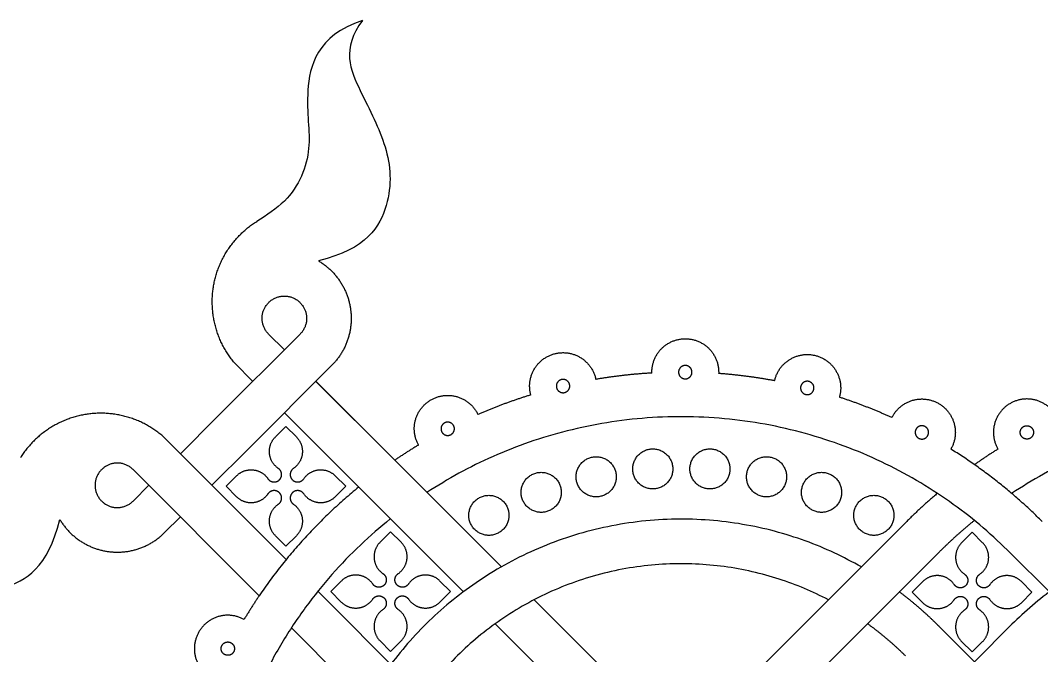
# Model space of a CAD drawing. Header units: millimetres. Extents: x -117 to 119, y -123 to 112.
# Drawn here: x -108.37 to -93.77, y 98.5 to 107.58 of the extents above; entities that cross this region are included whole.
import ezdxf

# ---------------------------------------------------------------- set-up
doc = ezdxf.new("R2010")
doc.units = ezdxf.units.MM
doc.header["$MEASUREMENT"] = 0
doc.layers.add('Layer 03', color=5, linetype='Continuous')

msp = doc.modelspace()

# ---------------------------------------------------------------- linework, layer by layer
at = {"layer": 'Layer 03'}
for p, q in [((-105.567, 101.902), (-104.374, 103.096)), ((-104.824, 103.096), (-104.599, 102.871)), ((-105.314, 102.685), (-105.049, 102.42)), ((-105.117, 101.452), (-103.923, 102.646)), ((-104.148, 102.42), (-103.021, 101.293)), ((-105.567, 101.902), (-106.085, 101.384)), ((-104.599, 101.97), (-102.04, 99.411)), ((-104.727, 101.625), (-104.577, 101.776)), ((-104.577, 101.776), (-104.426, 101.625)), ((-106.35, 101.649), (-104.573, 99.872)), ((-106.761, 101.159), (-104.958, 99.356)), ((-105.433, 100.92), (-105.282, 101.07)), ((-103.871, 101.07), (-103.721, 100.92)), ((-106.536, 100.934), (-106.761, 100.709)), ((-105.282, 100.769), (-105.433, 100.92)), ((-103.721, 100.92), (-103.871, 100.769)), ((-104.577, 100.064), (-104.727, 100.214)), ((-104.426, 100.214), (-104.577, 100.064)), ((-103.08, 100.271), (-103.23, 100.12)), ((-102.929, 100.12), (-103.08, 100.271)), ((-94.766, 100.262), (-94.917, 100.112)), ((-94.616, 100.112), (-94.766, 100.262)), ((-95.252, 99.965), (-98.473, 96.745)), ((-94.216, 99.965), (-93.661, 99.411)), ((-103.785, 99.565), (-103.936, 99.415)), ((-102.224, 99.415), (-102.374, 99.565)), ((-104.12, 99.419), (-100.41, 95.708)), ((-95.472, 99.557), (-95.622, 99.407)), ((-93.911, 99.407), (-94.061, 99.557)), ((-103.936, 99.415), (-103.785, 99.264)), ((-102.374, 99.264), (-102.224, 99.415)), ((-95.622, 99.407), (-95.472, 99.256)), ((-94.061, 99.256), (-93.911, 99.407)), ((-104.498, 98.896), (-100.86, 95.258)), ((-101.584, 98.955), (-97.887, 95.258)), ((-95.269, 98.947), (-92.031, 95.708)), ((-94.198, 98.947), (-94.734, 98.411)), ((-103.23, 98.709), (-103.08, 98.559)), ((-103.08, 98.559), (-102.929, 98.709)), ((-94.917, 98.701), (-94.766, 98.551)), ((-94.766, 98.551), (-94.616, 98.701))]:
    msp.add_line(p, q, dxfattribs=at)
for points in [[(-104.145, 102.417), (-101.496, 99.768)], [(-105.117, 101.452), (-105.635, 100.934)], [(-106.085, 100.483), (-106.311, 100.258)], [(-95.702, 100.416), (-98.923, 97.195)], [(-101.026, 99.298), (-97.437, 95.708)]]:
    msp.add_lwpolyline(points, dxfattribs=at)
msp.add_open_spline([(-103.481, 107.582), (-104.137, 107.368), (-104.342, 106.477), (-104.17, 105.776), (-104.44, 105.062), (-104.852, 104.797), (-104.994, 104.707)], degree=3, knots=[0, 0, 0, 0, 3.676102, 7.352205, 11.028307, 12.943154, 12.943154, 12.943154, 12.943154], dxfattribs=at)
for points in [[(-103.481, 107.582), (-103.79, 107.177), (-103.516, 106.556), (-103.1, 105.778), (-103.037, 104.963), (-103.421, 104.31), (-104.112, 104.144)], [(-111.247, 99.816), (-110.842, 100.125), (-110.221, 99.851), (-109.443, 99.435), (-108.628, 99.372), (-107.975, 99.756), (-107.809, 100.447)]]:
    msp.add_open_spline(points, degree=3, dxfattribs=at)
for points, weights, knots in [([(-105.314, 102.685), (-105.709, 103.159), (-105.613, 103.769), (-105.516, 104.378), (-104.994, 104.707)], [1, 0.910628099152, 1, 0.910628099152, 1], [0, 0, 0, 3.637903, 3.637903, 7.275806, 7.275806, 7.275806]), ([(-104.112, 104.144), (-103.709, 103.905), (-103.651, 103.441), (-103.592, 102.977), (-103.923, 102.646)], [1, 0.898026434801, 1, 0.898026434801, 1], [4.46105, 4.46105, 4.46105, 5.372117, 5.372117, 6.283184, 6.283184, 6.283184]), ([(-104.824, 103.096), (-104.975, 103.247), (-104.893, 103.443), (-104.812, 103.64), (-104.599, 103.64), (-104.386, 103.64), (-104.305, 103.443), (-104.223, 103.247), (-104.374, 103.096)], [1, 0.831469612303, 1, 0.831469612303, 1, 0.831469612303, 1, 0.831469612303, 1], [1.570793, 1.570793, 1.570793, 2.74889, 2.74889, 3.926987, 3.926987, 5.105085, 5.105085, 6.283182, 6.283182, 6.283182]), ([(-99.345, 102.54), (-99.35, 102.742), (-99.208, 102.887), (-99.066, 103.031), (-98.864, 103.03), (-98.661, 103.028), (-98.521, 102.882), (-98.382, 102.735), (-98.39, 102.533)], [1, 0.920714702896, 1, 0.920714702896, 1, 0.920714702896, 1, 0.920714702896, 1], [11.743299, 11.743299, 11.743299, 12.945964, 12.945964, 14.148629, 14.148629, 15.351294, 15.351294, 16.553959, 16.553959, 16.553959]), ([(-101.075, 102.227), (-101.129, 102.423), (-101.025, 102.597), (-100.922, 102.771), (-100.725, 102.818), (-100.528, 102.865), (-100.358, 102.756), (-100.187, 102.647), (-100.146, 102.449)], [1, 0.920714702896, 1, 0.920714702896, 1, 0.920714702896, 1, 0.920714702896, 1], [1.956034, 1.956034, 1.956034, 3.158699, 3.158699, 4.361364, 4.361364, 5.564029, 5.564029, 6.766694, 6.766694, 6.766694]), ([(-97.59, 102.429), (-97.547, 102.627), (-97.374, 102.733), (-97.202, 102.84), (-97.006, 102.79), (-96.809, 102.74), (-96.709, 102.564), (-96.608, 102.388), (-96.664, 102.194)], [1, 0.920714702896, 1, 0.920714702896, 1, 0.920714702896, 1, 0.920714702896, 1], [2.681009, 2.681009, 2.681009, 3.883674, 3.883674, 5.086339, 5.086339, 6.289004, 6.289004, 7.491669, 7.491669, 7.491669]), ([(-98.867, 102.456), (-98.963, 102.456), (-98.963, 102.552), (-98.963, 102.648), (-98.867, 102.648), (-98.772, 102.648), (-98.772, 102.552), (-98.772, 102.456), (-98.867, 102.456)], [1, 0.707106781187, 1, 0.707106781187, 1, 0.707106781187, 1, 0.707106781187, 1], [0, 0, 0, 2.356194, 2.356194, 4.712389, 4.712389, 7.068583, 7.068583, 9.424778, 9.424778, 9.424778]), ([(-100.614, 102.258), (-100.71, 102.258), (-100.71, 102.353), (-100.71, 102.449), (-100.614, 102.449), (-100.519, 102.449), (-100.519, 102.353), (-100.519, 102.258), (-100.614, 102.258)], [1, 0.707106781187, 1, 0.707106781187, 1, 0.707106781187, 1, 0.707106781187, 1], [0, 0, 0, 2.356194, 2.356194, 4.712389, 4.712389, 7.068583, 7.068583, 9.424778, 9.424778, 9.424778]), ([(-97.123, 102.231), (-97.219, 102.231), (-97.219, 102.327), (-97.219, 102.422), (-97.123, 102.422), (-97.028, 102.422), (-97.028, 102.327), (-97.028, 102.231), (-97.123, 102.231)], [1, 0.707106781187, 1, 0.707106781187, 1, 0.707106781187, 1, 0.707106781187, 1], [0, 0, 0, 2.356194, 2.356194, 4.712389, 4.712389, 7.068583, 7.068583, 9.424778, 9.424778, 9.424778]), ([(-102.681, 101.51), (-102.779, 101.687), (-102.721, 101.881), (-102.662, 102.074), (-102.482, 102.167), (-102.302, 102.26), (-102.11, 102.195), (-101.918, 102.13), (-101.832, 101.947)], [1, 0.920714702896, 1, 0.920714702896, 1, 0.920714702896, 1, 0.920714702896, 1], [1.593547, 1.593547, 1.593547, 2.796212, 2.796212, 3.998877, 3.998877, 5.201542, 5.201542, 6.404207, 6.404207, 6.404207]), ([(-95.913, 101.902), (-95.823, 102.084), (-95.63, 102.146), (-95.437, 102.207), (-95.259, 102.112), (-95.08, 102.016), (-95.025, 101.822), (-94.969, 101.627), (-95.07, 101.452)], [1, 0.920714702896, 1, 0.920714702896, 1, 0.920714702896, 1, 0.920714702896, 1], [3.043496, 3.043496, 3.043496, 4.246161, 4.246161, 5.448826, 5.448826, 6.651491, 6.651491, 7.854156, 7.854156, 7.854156]), ([(-93.555, 101.902), (-93.645, 102.084), (-93.837, 102.146), (-94.03, 102.207), (-94.209, 102.112), (-94.387, 102.016), (-94.443, 101.822), (-94.499, 101.627), (-94.397, 101.452)], [1, 0.920714702896, 1, 0.920714702896, 1, 0.920714702896, 1, 0.920714702896, 1], [3.043496, 3.043496, 3.043496, 4.246161, 4.246161, 5.448826, 5.448826, 6.651491, 6.651491, 7.854156, 7.854156, 7.854156]), ([(-106.35, 101.649), (-106.824, 102.044), (-107.434, 101.948), (-108.043, 101.851), (-108.372, 101.329)], [1, 0.910628099152, 1, 0.910628099152, 1], [0, 0, 0, 3.637903, 3.637903, 7.275806, 7.275806, 7.275806]), ([(-102.263, 101.647), (-102.359, 101.647), (-102.359, 101.742), (-102.359, 101.838), (-102.263, 101.838), (-102.168, 101.838), (-102.168, 101.742), (-102.168, 101.647), (-102.263, 101.647)], [1, 0.707106781187, 1, 0.707106781187, 1, 0.707106781187, 1, 0.707106781187, 1], [0, 0, 0, 2.356194, 2.356194, 4.712389, 4.712389, 7.068583, 7.068583, 9.424778, 9.424778, 9.424778]), ([(-95.484, 101.595), (-95.58, 101.595), (-95.58, 101.691), (-95.58, 101.786), (-95.484, 101.786), (-95.389, 101.786), (-95.389, 101.691), (-95.389, 101.595), (-95.484, 101.595)], [1, 0.707106781187, 1, 0.707106781187, 1, 0.707106781187, 1, 0.707106781187, 1], [0, 0, 0, 2.356194, 2.356194, 4.712389, 4.712389, 7.068583, 7.068583, 9.424778, 9.424778, 9.424778]), ([(-93.983, 101.595), (-93.888, 101.595), (-93.888, 101.691), (-93.888, 101.786), (-93.983, 101.786), (-94.079, 101.786), (-94.079, 101.691), (-94.079, 101.595), (-93.983, 101.595)], [1, 0.707106781187, 1, 0.707106781187, 1, 0.707106781187, 1, 0.707106781187, 1], [0, 0, 0, 2.356194, 2.356194, 4.712389, 4.712389, 7.068583, 7.068583, 9.424778, 9.424778, 9.424778]), ([(-104.685, 101.176), (-104.799, 101.253), (-104.812, 101.391), (-104.825, 101.528), (-104.727, 101.625)], [1, 0.904863889332, 1, 0.904863889332, 1], [40.235161, 40.235161, 40.235161, 41.044166, 41.044166, 41.853171, 41.853171, 41.853171]), ([(-104.426, 101.625), (-104.329, 101.528), (-104.342, 101.391), (-104.355, 101.253), (-104.469, 101.176)], [1, 0.904863889332, 1, 0.904863889332, 1], [43.189398, 43.189398, 43.189398, 43.998403, 43.998403, 44.807409, 44.807409, 44.807409]), ([(-100.141, 101.343), (-100.428, 101.343), (-100.428, 101.056), (-100.428, 100.769), (-100.141, 100.769), (-99.854, 100.769), (-99.854, 101.056), (-99.854, 101.343), (-100.141, 101.343)], [1, 0.707106781187, 1, 0.707106781187, 1, 0.707106781187, 1, 0.707106781187, 1], [0, 0, 0, 1.413717, 1.413717, 2.827433, 2.827433, 4.24115, 4.24115, 5.654867, 5.654867, 5.654867]), ([(-99.332, 101.455), (-99.618, 101.455), (-99.618, 101.168), (-99.618, 100.882), (-99.332, 100.882), (-99.045, 100.882), (-99.045, 101.168), (-99.045, 101.455), (-99.332, 101.455)], [1, 0.707106781187, 1, 0.707106781187, 1, 0.707106781187, 1, 0.707106781187, 1], [0, 0, 0, 1.413717, 1.413717, 2.827433, 2.827433, 4.24115, 4.24115, 5.654867, 5.654867, 5.654867]), ([(-98.515, 101.455), (-98.801, 101.455), (-98.801, 101.168), (-98.801, 100.882), (-98.515, 100.882), (-98.228, 100.882), (-98.228, 101.168), (-98.228, 101.455), (-98.515, 101.455)], [1, 0.707106781187, 1, 0.707106781187, 1, 0.707106781187, 1, 0.707106781187, 1], [0, 0, 0, 1.413717, 1.413717, 2.827433, 2.827433, 4.24115, 4.24115, 5.654867, 5.654867, 5.654867]), ([(-97.705, 101.343), (-97.992, 101.343), (-97.992, 101.056), (-97.992, 100.769), (-97.705, 100.769), (-97.419, 100.769), (-97.419, 101.056), (-97.419, 101.343), (-97.705, 101.343)], [1, 0.707106781187, 1, 0.707106781187, 1, 0.707106781187, 1, 0.707106781187, 1], [0, 0, 0, 1.413717, 1.413717, 2.827433, 2.827433, 4.24115, 4.24115, 5.654867, 5.654867, 5.654867]), ([(-106.761, 101.159), (-106.912, 101.31), (-107.108, 101.228), (-107.305, 101.147), (-107.305, 100.934), (-107.305, 100.721), (-107.108, 100.64), (-106.912, 100.558), (-106.761, 100.709)], [1, 0.831469247913, 1, 0.831469247913, 1, 0.831469247913, 1, 0.831469247913, 1], [1.570793, 1.570793, 1.570793, 2.748891, 2.748891, 3.92699, 3.92699, 5.105088, 5.105088, 6.283187, 6.283187, 6.283187]), ([(-104.833, 101.028), (-104.805, 100.987), (-104.755, 100.982), (-104.705, 100.977), (-104.669, 101.013), (-104.634, 101.048), (-104.639, 101.098), (-104.643, 101.148), (-104.685, 101.176)], [1, 0.904841645654, 1, 0.904841645654, 1, 0.904841645654, 1, 0.904841645654, 1], [62.051142, 62.051142, 62.051142, 62.345003, 62.345003, 62.638865, 62.638865, 62.932727, 62.932727, 63.226588, 63.226588, 63.226588]), ([(-104.469, 101.176), (-104.51, 101.148), (-104.515, 101.098), (-104.52, 101.048), (-104.484, 101.013), (-104.449, 100.977), (-104.399, 100.982), (-104.349, 100.987), (-104.321, 101.028)], [1, 0.904841645653, 1, 0.904841645653, 1, 0.904841645653, 1, 0.904841645653, 1], [44.807409, 44.807409, 44.807409, 45.101271, 45.101271, 45.395132, 45.395132, 45.688994, 45.688994, 45.982856, 45.982856, 45.982856]), ([(-105.282, 101.07), (-105.185, 101.168), (-105.047, 101.155), (-104.91, 101.142), (-104.833, 101.028)], [1, 0.904854530768, 1, 0.904854530768, 1], [60.432969, 60.432969, 60.432969, 61.242055, 61.242055, 62.051142, 62.051142, 62.051142]), ([(-104.321, 101.028), (-104.243, 101.142), (-104.106, 101.155), (-103.969, 101.168), (-103.871, 101.07)], [1, 0.904854530768, 1, 0.904854553452, 0.999999954631], [45.982856, 45.982856, 45.982856, 46.791942, 46.791942, 47.601028, 47.601028, 47.601028]), ([(-100.927, 101.12), (-101.214, 101.12), (-101.214, 100.833), (-101.214, 100.547), (-100.927, 100.547), (-100.64, 100.547), (-100.64, 100.833), (-100.64, 101.12), (-100.927, 101.12)], [1, 0.707106781187, 1, 0.707106781187, 1, 0.707106781187, 1, 0.707106781187, 1], [0, 0, 0, 1.413717, 1.413717, 2.827433, 2.827433, 4.24115, 4.24115, 5.654867, 5.654867, 5.654867]), ([(-96.919, 101.12), (-97.206, 101.12), (-97.206, 100.833), (-97.206, 100.547), (-96.919, 100.547), (-96.632, 100.547), (-96.632, 100.833), (-96.632, 101.12), (-96.919, 101.12)], [1, 0.707106781187, 1, 0.707106781187, 1, 0.707106781187, 1, 0.707106781187, 1], [0, 0, 0, 1.413717, 1.413717, 2.827433, 2.827433, 4.24115, 4.24115, 5.654867, 5.654867, 5.654867]), ([(-104.833, 100.812), (-104.91, 100.698), (-105.047, 100.685), (-105.185, 100.672), (-105.282, 100.769)], [0.999999954631, 0.904854553452, 1, 0.904854530768, 1], [57.47857, 57.47857, 57.47857, 58.287656, 58.287656, 59.096742, 59.096742, 59.096742]), ([(-104.685, 100.664), (-104.643, 100.692), (-104.639, 100.742), (-104.634, 100.792), (-104.669, 100.827), (-104.705, 100.863), (-104.755, 100.858), (-104.805, 100.853), (-104.833, 100.812)], [0.999999954625, 0.904841668341, 1, 0.904841645653, 1, 0.904841645653, 1, 0.904841668341, 0.999999954625], [56.303123, 56.303123, 56.303123, 56.596984, 56.596984, 56.890846, 56.890846, 57.184708, 57.184708, 57.47857, 57.47857, 57.47857]), ([(-104.321, 100.812), (-104.349, 100.853), (-104.399, 100.858), (-104.449, 100.863), (-104.484, 100.827), (-104.52, 100.792), (-104.515, 100.742), (-104.51, 100.692), (-104.469, 100.664)], [1, 0.904841645653, 1, 0.904841645653, 1, 0.904841645653, 1, 0.904841645653, 1], [50.555428, 50.555428, 50.555428, 50.849289, 50.849289, 51.143151, 51.143151, 51.437013, 51.437013, 51.730874, 51.730874, 51.730874]), ([(-103.871, 100.769), (-103.969, 100.672), (-104.106, 100.685), (-104.243, 100.698), (-104.321, 100.812)], [0.999999954631, 0.904854553452, 1, 0.904854530768, 1], [48.937255, 48.937255, 48.937255, 49.746341, 49.746341, 50.555428, 50.555428, 50.555428]), ([(-101.675, 100.791), (-101.962, 100.791), (-101.962, 100.505), (-101.962, 100.218), (-101.675, 100.218), (-101.388, 100.218), (-101.388, 100.505), (-101.388, 100.791), (-101.675, 100.791)], [1, 0.707106781187, 1, 0.707106781187, 1, 0.707106781187, 1, 0.707106781187, 1], [0, 0, 0, 1.413717, 1.413717, 2.827433, 2.827433, 4.24115, 4.24115, 5.654867, 5.654867, 5.654867]), ([(-96.171, 100.791), (-96.458, 100.791), (-96.458, 100.505), (-96.458, 100.218), (-96.171, 100.218), (-95.884, 100.218), (-95.884, 100.505), (-95.884, 100.791), (-96.171, 100.791)], [1, 0.707106781187, 1, 0.707106781187, 1, 0.707106781187, 1, 0.707106781187, 1], [0, 0, 0, 1.413717, 1.413717, 2.827433, 2.827433, 4.24115, 4.24115, 5.654867, 5.654867, 5.654867]), ([(-104.727, 100.214), (-104.825, 100.312), (-104.812, 100.449), (-104.799, 100.586), (-104.685, 100.664)], [0.999999954636, 0.904863912014, 1, 0.904863912014, 0.999999954636], [54.685112, 54.685112, 54.685112, 55.494117, 55.494117, 56.303123, 56.303123, 56.303123]), ([(-104.469, 100.664), (-104.355, 100.586), (-104.342, 100.449), (-104.329, 100.312), (-104.426, 100.214)], [1, 0.904863889332, 1, 0.904863889332, 1], [51.730874, 51.730874, 51.730874, 52.53988, 52.53988, 53.348885, 53.348885, 53.348885]), ([(-107.809, 100.447), (-107.57, 100.044), (-107.106, 99.986), (-106.642, 99.927), (-106.311, 100.258)], [1, 0.898026434801, 1, 0.898026434801, 1], [4.46105, 4.46105, 4.46105, 5.372117, 5.372117, 6.283184, 6.283184, 6.283184]), ([(-103.23, 100.12), (-103.328, 100.023), (-103.315, 99.885), (-103.302, 99.748), (-103.188, 99.671)], [1, 0.904863889332, 1, 0.904863889332, 1], [31.693684, 31.693684, 31.693684, 32.50269, 32.50269, 33.311695, 33.311695, 33.311695]), ([(-102.972, 99.671), (-102.858, 99.748), (-102.845, 99.885), (-102.832, 100.023), (-102.929, 100.12)], [1, 0.904863889332, 1, 0.904863889332, 1], [28.739447, 28.739447, 28.739447, 29.548452, 29.548452, 30.357457, 30.357457, 30.357457]), ([(-94.917, 100.112), (-95.014, 100.014), (-95.001, 99.877), (-94.988, 99.74), (-94.874, 99.662)], [1, 0.904863889332, 1, 0.904863889332, 1], [31.693684, 31.693684, 31.693684, 32.50269, 32.50269, 33.311695, 33.311695, 33.311695]), ([(-94.658, 99.662), (-94.544, 99.74), (-94.531, 99.877), (-94.518, 100.014), (-94.616, 100.112)], [1, 0.904863889332, 1, 0.904863889332, 1], [28.739447, 28.739447, 28.739447, 29.548452, 29.548452, 30.357457, 30.357457, 30.357457]), ([(-103.336, 99.523), (-103.413, 99.637), (-103.55, 99.65), (-103.688, 99.663), (-103.785, 99.565)], [1, 0.904854530768, 1, 0.904854530768, 1], [34.487142, 34.487142, 34.487142, 35.296228, 35.296228, 36.105314, 36.105314, 36.105314]), ([(-103.188, 99.671), (-103.146, 99.642), (-103.142, 99.593), (-103.137, 99.543), (-103.172, 99.507), (-103.208, 99.472), (-103.258, 99.477), (-103.307, 99.481), (-103.336, 99.523)], [1, 0.904841645653, 1, 0.904841645653, 1, 0.904841645653, 1, 0.904841645653, 1], [33.311695, 33.311695, 33.311695, 33.605557, 33.605557, 33.899418, 33.899418, 34.19328, 34.19328, 34.487142, 34.487142, 34.487142]), ([(-102.824, 99.523), (-102.852, 99.481), (-102.902, 99.477), (-102.952, 99.472), (-102.987, 99.507), (-103.022, 99.543), (-103.018, 99.593), (-103.013, 99.642), (-102.972, 99.671)], [1, 0.904841645653, 1, 0.904841645653, 1, 0.904841645653, 1, 0.904841645653, 1], [27.564, 27.564, 27.564, 27.857861, 27.857861, 28.151723, 28.151723, 28.445585, 28.445585, 28.739447, 28.739447, 28.739447]), ([(-102.374, 99.565), (-102.472, 99.663), (-102.609, 99.65), (-102.746, 99.637), (-102.824, 99.523)], [1, 0.904854530768, 1, 0.904854530768, 1], [25.945827, 25.945827, 25.945827, 26.754913, 26.754913, 27.564, 27.564, 27.564]), ([(-95.022, 99.515), (-95.1, 99.629), (-95.237, 99.642), (-95.374, 99.655), (-95.472, 99.557)], [1, 0.904854530768, 1, 0.904854530768, 1], [34.487142, 34.487142, 34.487142, 35.296228, 35.296228, 36.105314, 36.105314, 36.105314]), ([(-94.874, 99.662), (-94.833, 99.634), (-94.828, 99.584), (-94.824, 99.535), (-94.859, 99.499), (-94.894, 99.464), (-94.944, 99.468), (-94.994, 99.473), (-95.022, 99.515)], [1, 0.904841645654, 1, 0.904841645654, 1, 0.904841645654, 1, 0.904841645654, 1], [33.311695, 33.311695, 33.311695, 33.605557, 33.605557, 33.899418, 33.899418, 34.19328, 34.19328, 34.487142, 34.487142, 34.487142]), ([(-94.511, 99.515), (-94.539, 99.473), (-94.589, 99.468), (-94.638, 99.464), (-94.674, 99.499), (-94.709, 99.535), (-94.704, 99.584), (-94.7, 99.634), (-94.658, 99.662)], [1, 0.904841645653, 1, 0.904841645653, 1, 0.904841645653, 1, 0.904841645653, 1], [27.564, 27.564, 27.564, 27.857861, 27.857861, 28.151723, 28.151723, 28.445585, 28.445585, 28.739447, 28.739447, 28.739447]), ([(-94.061, 99.557), (-94.159, 99.655), (-94.296, 99.642), (-94.433, 99.629), (-94.511, 99.515)], [1, 0.904854530768, 1, 0.904854530768, 1], [25.945827, 25.945827, 25.945827, 26.754913, 26.754913, 27.564, 27.564, 27.564]), ([(-103.785, 99.264), (-103.688, 99.167), (-103.55, 99.18), (-103.413, 99.193), (-103.336, 99.307)], [1, 0.904854530768, 1, 0.904854530768, 1], [37.441541, 37.441541, 37.441541, 38.250627, 38.250627, 39.059714, 39.059714, 39.059714]), ([(-103.336, 99.307), (-103.307, 99.348), (-103.258, 99.353), (-103.208, 99.357), (-103.172, 99.322), (-103.137, 99.287), (-103.142, 99.237), (-103.146, 99.187), (-103.188, 99.159)], [1, 0.904841645654, 1, 0.904841645654, 1, 0.904841645654, 1, 0.904841645654, 1], [39.059714, 39.059714, 39.059714, 39.353575, 39.353575, 39.647437, 39.647437, 39.941299, 39.941299, 40.235161, 40.235161, 40.235161]), ([(-102.972, 99.159), (-103.013, 99.187), (-103.018, 99.237), (-103.022, 99.287), (-102.987, 99.322), (-102.952, 99.357), (-102.902, 99.353), (-102.852, 99.348), (-102.824, 99.307)], [1, 0.904841645653, 1, 0.904841645653, 1, 0.904841645653, 1, 0.904841645653, 1], [21.815981, 21.815981, 21.815981, 22.109843, 22.109843, 22.403704, 22.403704, 22.697566, 22.697566, 22.991428, 22.991428, 22.991428]), ([(-102.824, 99.307), (-102.746, 99.193), (-102.609, 99.18), (-102.472, 99.167), (-102.374, 99.264)], [1, 0.904854530768, 1, 0.904854530768, 1], [22.991428, 22.991428, 22.991428, 23.800514, 23.800514, 24.6096, 24.6096, 24.6096]), ([(-95.472, 99.256), (-95.374, 99.159), (-95.237, 99.172), (-95.1, 99.185), (-95.022, 99.299)], [1, 0.904854530768, 1, 0.904854530768, 1], [37.441541, 37.441541, 37.441541, 38.250627, 38.250627, 39.059714, 39.059714, 39.059714]), ([(-95.022, 99.299), (-94.994, 99.34), (-94.944, 99.345), (-94.894, 99.349), (-94.859, 99.314), (-94.824, 99.278), (-94.828, 99.229), (-94.833, 99.179), (-94.874, 99.151)], [1, 0.904841645654, 1, 0.904841645654, 1, 0.904841645654, 1, 0.904841645654, 1], [39.059714, 39.059714, 39.059714, 39.353575, 39.353575, 39.647437, 39.647437, 39.941299, 39.941299, 40.235161, 40.235161, 40.235161]), ([(-94.658, 99.151), (-94.7, 99.179), (-94.704, 99.229), (-94.709, 99.278), (-94.674, 99.314), (-94.638, 99.349), (-94.589, 99.345), (-94.539, 99.34), (-94.511, 99.299)], [1, 0.904841645653, 1, 0.904841645653, 1, 0.904841645653, 1, 0.904841645653, 1], [21.815981, 21.815981, 21.815981, 22.109843, 22.109843, 22.403704, 22.403704, 22.697566, 22.697566, 22.991428, 22.991428, 22.991428]), ([(-94.511, 99.299), (-94.433, 99.185), (-94.296, 99.172), (-94.159, 99.159), (-94.061, 99.256)], [1, 0.904854530768, 1, 0.904854530768, 1], [22.991428, 22.991428, 22.991428, 23.800514, 23.800514, 24.6096, 24.6096, 24.6096]), ([(-103.188, 99.159), (-103.302, 99.081), (-103.315, 98.944), (-103.328, 98.807), (-103.23, 98.709)], [1, 0.904863889332, 1, 0.904863889332, 1], [40.235161, 40.235161, 40.235161, 41.044166, 41.044166, 41.853171, 41.853171, 41.853171]), ([(-102.929, 98.709), (-102.832, 98.807), (-102.845, 98.944), (-102.858, 99.081), (-102.972, 99.159)], [1, 0.904863889332, 1, 0.904863889332, 1], [20.19797, 20.19797, 20.19797, 21.006976, 21.006976, 21.815981, 21.815981, 21.815981]), ([(-94.874, 99.151), (-94.988, 99.073), (-95.001, 98.936), (-95.014, 98.799), (-94.917, 98.701)], [1, 0.904863889332, 1, 0.904863889332, 1], [40.235161, 40.235161, 40.235161, 41.044166, 41.044166, 41.853171, 41.853171, 41.853171]), ([(-94.616, 98.701), (-94.518, 98.799), (-94.531, 98.936), (-94.544, 99.073), (-94.658, 99.151)], [1, 0.904863889332, 1, 0.904863889332, 1], [20.19797, 20.19797, 20.19797, 21.006976, 21.006976, 21.815981, 21.815981, 21.815981]), ([(-105.175, 99.016), (-105.352, 99.114), (-105.546, 99.056), (-105.739, 98.997), (-105.832, 98.817), (-105.925, 98.637), (-105.86, 98.445), (-105.795, 98.253), (-105.612, 98.167)], [1, 0.920714702896, 1, 0.920714702896, 1, 0.920714702896, 1, 0.920714702896, 1], [1.593547, 1.593547, 1.593547, 2.796212, 2.796212, 3.998877, 3.998877, 5.201542, 5.201542, 6.404207, 6.404207, 6.404207]), ([(-105.312, 98.598), (-105.312, 98.694), (-105.407, 98.694), (-105.503, 98.694), (-105.503, 98.598), (-105.503, 98.503), (-105.407, 98.503), (-105.312, 98.503), (-105.312, 98.598)], [1, 0.707106781187, 1, 0.707106781187, 1, 0.707106781187, 1, 0.707106781187, 1], [0, 0, 0, 2.356194, 2.356194, 4.712389, 4.712389, 7.068583, 7.068583, 9.424778, 9.424778, 9.424778])]:
    msp.add_rational_spline(points, weights, degree=2, knots=knots, dxfattribs=at)
for points, weights in [([(-99.345, 102.54), (-99.748, 102.517), (-100.146, 102.449)], [1, 0.998470504638, 1]), ([(-97.59, 102.429), (-97.987, 102.503), (-98.39, 102.533)], [1, 0.99847050463, 1]), ([(-101.075, 102.227), (-101.461, 102.108), (-101.832, 101.947)], [1, 0.9984705047, 1]), ([(-95.913, 101.902), (-96.28, 102.069), (-96.664, 102.194)], [1, 0.998470504691, 1]), ([(-94.216, 99.965), (-98.036, 103.786), (-102.561, 100.833)], [1, 0.776447559979, 1]), ([(-85.837, 99.965), (-89.672, 103.8), (-94.203, 100.819)], [1, 0.775269987519, 1]), ([(-102.681, 101.51), (-102.854, 101.406), (-103.021, 101.293)], [1, 0.999617553043, 1]), ([(-93.765, 100.416), (-94.358, 101.009), (-95.07, 101.452)], [1, 0.993456240814, 1]), ([(-94.397, 101.452), (-94.569, 101.345), (-94.734, 101.229)], [1, 0.999617553051, 1]), ([(-103.537, 100.908), (-104.36, 100.235), (-104.958, 99.356)], [1, 0.98954195773, 1]), ([(-95.264, 100.819), (-95.491, 100.627), (-95.702, 100.416)], [1, 0.99916581515, 1]), ([(-103.084, 100.455), (-107.817, 96.665), (-104.485, 91.599)], [1, 0.739284247902, 1]), ([(-96.35, 99.768), (-100.327, 102.037), (-103.076, 98.375)], [1, 0.750018979203, 1]), ([(-87.972, 99.768), (-91.397, 101.722), (-94.198, 98.947)], [1, 0.796350515291, 1]), ([(-94.734, 100.432), (-95.005, 100.212), (-95.252, 99.965)], [1, 0.998628551756, 1]), ([(-96.82, 99.298), (-100.317, 101.119), (-102.62, 97.919)], [1, 0.756104107262, 1]), ([(-104.958, 99.356), (-105.071, 99.189), (-105.175, 99.016)], [1, 0.999617553043, 1]), ([(-95.269, 98.947), (-95.522, 99.197), (-95.807, 99.411)], [1, 0.997659663404, 1]), ([(-95.72, 98.496), (-95.973, 98.747), (-96.262, 98.955)], [1, 0.996953263329, 1]), ([(-95.234, 98.912), (-95.252, 98.929), (-95.269, 98.947)], [1, 0.999988872127, 1])]:
    msp.add_rational_spline(points, weights, degree=2, dxfattribs=at)

doc.saveas('drawing.dxf')
